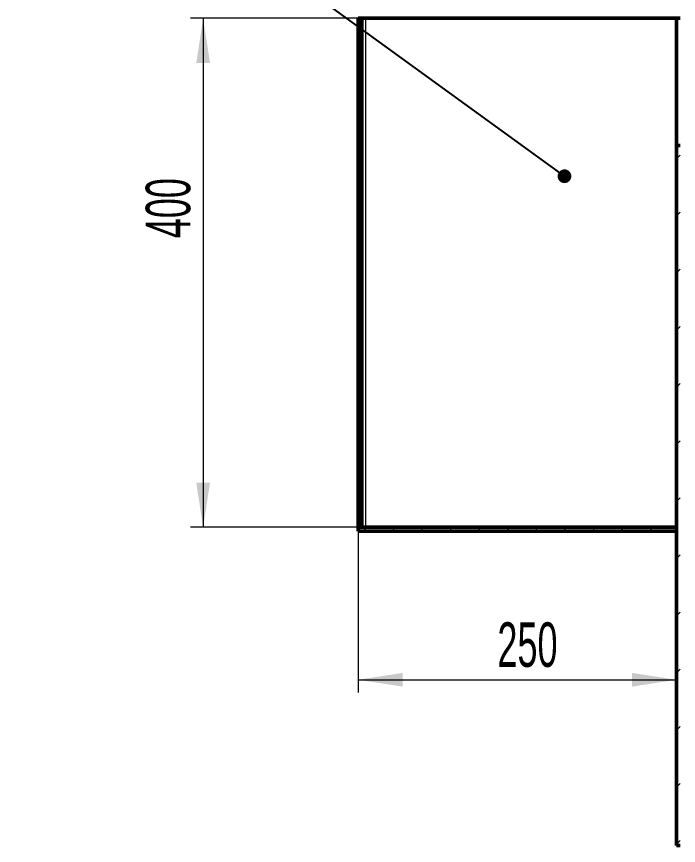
# Model space of a CAD drawing. Header units: millimetres. Extents: x 0 to 594, y 0 to 420.
# Drawn here: x 357.8 to 409.7, y 297.2 to 362.4 of the extents above; entities that cross this region are included whole.
import ezdxf

# ---------------------------------------------------------------- set-up
doc = ezdxf.new("R2010")
doc.units = ezdxf.units.MM
doc.styles.add('SLDTEXTSTYLE1', font='TXT', dxfattribs={"width": 0.605})
doc.dimstyles.new('SLDDIMSTYLE0', dxfattribs={"dimtxt": 3.5, "dimasz": 3.5, "dimexe": 0, "dimexo": 0.0625, "dimgap": 0.875, "dimtad": 2, "dimlfac": 10, "dimrnd": 1e-09, "dimzin": 12, "dimdsep": 46, "dimtxsty": 'SLDTEXTSTYLE1', "dimsah": 1, "dimcen": 0.09, "dimadec": 0, "dimazin": 3, "dimtfac": 1, "dimtdec": 3, "dimtofl": 0, "dimtmove": 0, "dimatfit": 3, "dimfxl": 1, "dimfrac": 2, "dimtolj": 1, "dimtzin": 12, "dimarcsym": 0})
doc.dimstyles.new('SLDDIMSTYLE1', dxfattribs={"dimtxt": 0.18, "dimasz": 1.076923, "dimexe": 0, "dimexo": 0.0625, "dimgap": 0, "dimtad": 0, "dimtih": 1, "dimtoh": 1, "dimdec": 0, "dimrnd": 1e-09, "dimzin": 0, "dimdsep": 46, "dimtxsty": 'Standard', "dimblk1": 'DOT', "dimblk2": 'DOT', "dimsah": 1, "dimcen": 0.09, "dimadec": 0, "dimazin": 0, "dimtfac": 1.076923, "dimtdec": 0, "dimtofl": 0, "dimtmove": 0, "dimatfit": 3, "dimldrblk": 'DOT', "dimfxl": 1, "dimfrac": 2, "dimtolj": 1, "dimtzin": 0, "dimarcsym": 0})

# ---------------------------------------------------------------- blocks, each defined once
blk = doc.blocks.new('_D_6')
at = {"color": 7, "linetype": 'Continuous', "lineweight": 0, "transparency": 16777216}
for p, q in [((384.573, 322.235), (384.573, 309.263)), ((409.573, 322.235), (409.573, 309.263)), ((384.573, 310.263), (409.573, 310.263))]:
    blk.add_line(p, q, dxfattribs=at)
at = {"color": 7, "linetype": 'Continuous', "lineweight": 18, "transparency": 16777216}
for points in [[(384.573, 310.263), (388.073, 309.725), (388.073, 310.802)], [(409.573, 310.263), (406.073, 310.802), (406.073, 309.725)]]:
    blk.add_solid(points, dxfattribs=at)
at = {"color": 7, "linetype": 'Continuous', "lineweight": 18, "transparency": 16777216, "insert": (395.509, 314.775), "char_height": 3.5, "attachment_point": 1, "style": 'SLDTEXTSTYLE1'}
blk.add_mtext('250', dxfattribs=at)
blk = doc.blocks.new('_D_7')
at = {"color": 7, "linetype": 'Continuous', "lineweight": 0, "transparency": 16777216}
for p, q in [((384.563, 362.245), (371.404, 362.245)), ((372.404, 362.245), (372.404, 322.245)), ((384.563, 322.245), (371.404, 322.245))]:
    blk.add_line(p, q, dxfattribs=at)
at = {"color": 7, "linetype": 'Continuous', "lineweight": 18, "transparency": 16777216}
for points in [[(372.404, 362.245), (371.866, 358.745), (372.943, 358.745)], [(372.404, 322.245), (372.943, 325.745), (371.866, 325.745)]]:
    blk.add_solid(points, dxfattribs=at)
at = {"color": 7, "linetype": 'Continuous', "lineweight": 18, "transparency": 16777216, "insert": (367.893, 344.963), "char_height": 3.5, "attachment_point": 1, "rotation": 90, "style": 'SLDTEXTSTYLE1'}
blk.add_mtext('400', dxfattribs=at)
blk = doc.blocks.new('_Dot')
at = {"color": 0, "linetype": 'ByBlock', "lineweight": -2}
blk.add_line((-0.5, 0), (-1, 0), dxfattribs=at)
at = {"color": 0, "linetype": 'ByBlock', "const_width": 0.5}
blk.add_lwpolyline([(-0.25, 0, 1), (0.25, 0, 1)], format="xyb", close=True, dxfattribs=at)

msp = doc.modelspace()

# ---------------------------------------------------------------- hatches: boundary and pattern name
at = {"linetype": 'Continuous', "lineweight": 18}
h = msp.add_hatch(dxfattribs=at)
h.set_pattern_fill('ANSI31', style=0)
h.paths.add_polyline_path([(384.873, 362.2446), (384.573, 362.2446), (384.573, 322.2446), (384.873, 322.2446)], flags=0)
h = msp.add_hatch(dxfattribs=at)
h.set_pattern_fill('ANSI31', style=0)
h.paths.add_polyline_path([(409.573, 352.2446), (409.573, 297.2446), (409.873, 297.2446), (409.873, 352.2446)], flags=0)
h = msp.add_hatch(dxfattribs=at)
h.set_pattern_fill('ANSI31', scale=0.5, angle=90, style=0)
h.paths.add_polyline_path([(409.573, 322.2446), (384.573, 322.2446), (384.573, 321.9446), (409.573, 321.9446)], flags=0)

# ---------------------------------------------------------------- linework, layer by layer
at = {"color": 7, "linetype": 'Continuous', "lineweight": 50}
for p, q in [((384.573, 362.2446), (384.573, 322.2446)), ((384.873, 362.2446), (384.573, 362.2446)), ((384.873, 362.2446), (384.873, 322.2446)), ((385.173, 362.2446), (384.873, 362.2446)), ((409.573, 362.2446), (385.173, 362.2446)), ((409.573, 352.2446), (409.573, 362.2446)), ((409.573, 362.2446), (409.873, 362.2446)), ((409.573, 352.2446), (409.873, 352.2446)), ((409.573, 297.2446), (409.573, 352.2446)), ((384.573, 321.9446), (384.573, 322.2446)), ((384.573, 322.2446), (409.573, 322.2446)), ((384.573, 322.2446), (384.873, 322.2446)), ((384.573, 321.9446), (409.573, 321.9446)), ((409.573, 322.2446), (409.573, 321.9446)), ((409.873, 297.2446), (409.573, 297.2446))]:
    msp.add_line(p, q, dxfattribs=at)
at = {"color": 8, "linetype": 'Continuous', "lineweight": 18}
msp.add_line((385.173, 322.2446), (385.173, 362.2446), dxfattribs=at)

# ---------------------------------------------------------------- dimensions: what is measured, and where the dimension line sits
at = {"color": 7, "linetype": 'Continuous', "lineweight": 18}
dim = msp.add_linear_dim(base=(372.4045, 322.2446), p1=(384.573, 362.2446), p2=(384.573, 322.2446), angle=90, dimstyle='SLDDIMSTYLE0', dxfattribs=at)
dim.commit()
dim.dimension.update_dxf_attribs({"geometry": '_D_7', "text_midpoint": (372.4045, 348.9729), "dimtype": 160})
dim = msp.add_linear_dim(base=(409.573, 310.2634), p1=(384.573, 322.2446), p2=(409.573, 322.2446), dimstyle='SLDDIMSTYLE0', dxfattribs=at)
dim.commit()
dim.dimension.update_dxf_attribs({"geometry": '_D_6', "text_midpoint": (399.5191, 310.2634), "dimtype": 160})

# ---------------------------------------------------------------- leaders
at = {"color": 7, "linetype": 'Continuous', "lineweight": 0}
msp.add_leader([(400.7771, 349.8372), (360.8878, 378.8089), (357.7562, 378.8089)], dimstyle='SLDDIMSTYLE1', dxfattribs=at)

doc.saveas('drawing.dxf')
